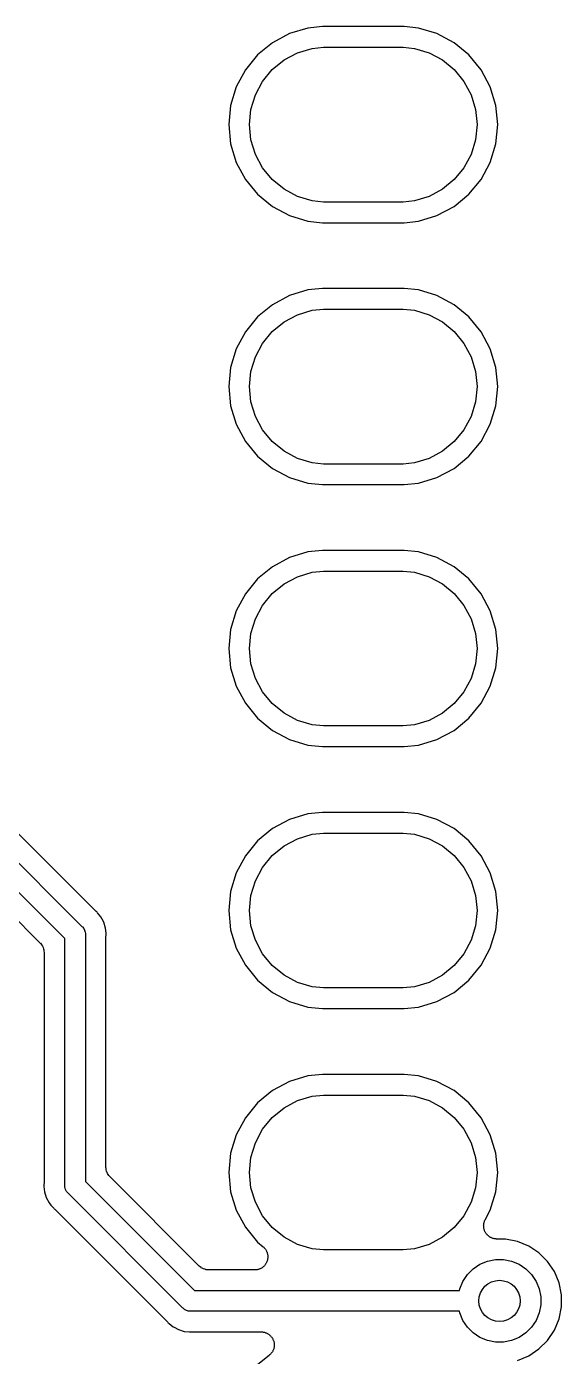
# Model space of a CAD drawing. Extents: x 69 to 176, y -105 to -48.
# Drawn here: x 131.86 to 137.05, y -68.33 to -55.44 of the extents above; entities that cross this region are included whole.
import ezdxf

# ---------------------------------------------------------------- set-up
doc = ezdxf.new("R2010")
doc.units = 0
doc.layers.add('BLACK', color=7, linetype='CONTINUOUS')

msp = doc.modelspace()

# ---------------------------------------------------------------- linework, layer by layer
at = {"layer": 'BLACK', "linetype": 'CONTINUOUS'}
for p, q in [((134.732, -55.4374), (134.592, -55.4512)), ((135.524, -55.4374), (134.732, -55.4374)), ((135.664, -55.4512), (135.524, -55.4374)), ((134.413, -55.5055), (134.248, -55.5938)), ((134.592, -55.4512), (134.413, -55.5055)), ((135.843, -55.5055), (135.664, -55.4512)), ((136.008, -55.5938), (135.843, -55.5055)), ((134.248, -55.5938), (134.103, -55.7126)), ((134.36, -55.7609), (134.49, -55.6912)), ((134.49, -55.6912), (134.632, -55.6483)), ((134.632, -55.6483), (134.742, -55.6374)), ((134.742, -55.6374), (135.514, -55.6374)), ((135.514, -55.6374), (135.624, -55.6483)), ((135.624, -55.6483), (135.766, -55.6912)), ((135.766, -55.6912), (135.896, -55.7609)), ((136.153, -55.7126), (136.008, -55.5938)), ((134.103, -55.7126), (133.985, -55.8573)), ((134.245, -55.8547), (134.36, -55.7609)), ((135.896, -55.7609), (136.011, -55.8547)), ((136.271, -55.8573), (136.153, -55.7126)), ((133.985, -55.8573), (133.896, -56.0225)), ((134.152, -55.969), (134.245, -55.8547)), ((136.011, -55.8547), (136.104, -55.969)), ((136.36, -56.0225), (136.271, -55.8573)), ((133.896, -56.0225), (133.842, -56.2017)), ((134.082, -56.0994), (134.152, -55.969)), ((136.104, -55.969), (136.174, -56.0994)), ((136.414, -56.2017), (136.36, -56.0225)), ((133.842, -56.2017), (133.824, -56.388)), ((134.039, -56.2409), (134.082, -56.0994)), ((136.174, -56.0994), (136.217, -56.2409)), ((136.432, -56.388), (136.414, -56.2017)), ((134.025, -56.388), (134.039, -56.2409)), ((136.217, -56.2409), (136.231, -56.388)), ((133.824, -56.388), (133.842, -56.5743)), ((134.039, -56.5351), (134.025, -56.388)), ((136.231, -56.388), (136.217, -56.5351)), ((136.414, -56.5743), (136.432, -56.388)), ((133.842, -56.5743), (133.896, -56.7535)), ((134.082, -56.6766), (134.039, -56.5351)), ((136.217, -56.5351), (136.174, -56.6766)), ((136.36, -56.7535), (136.414, -56.5743)), ((134.152, -56.807), (134.082, -56.6766)), ((136.174, -56.6766), (136.104, -56.807)), ((133.896, -56.7535), (133.985, -56.9187)), ((134.245, -56.9213), (134.152, -56.807)), ((136.104, -56.807), (136.011, -56.9213)), ((136.271, -56.9187), (136.36, -56.7535)), ((133.985, -56.9187), (134.103, -57.0634)), ((134.36, -57.0151), (134.245, -56.9213)), ((136.011, -56.9213), (135.896, -57.0151)), ((136.153, -57.0634), (136.271, -56.9187)), ((134.103, -57.0634), (134.248, -57.1822)), ((134.49, -57.0848), (134.36, -57.0151)), ((134.632, -57.1277), (134.49, -57.0848)), ((135.766, -57.0848), (135.624, -57.1277)), ((135.896, -57.0151), (135.766, -57.0848)), ((136.008, -57.1822), (136.153, -57.0634)), ((134.248, -57.1822), (134.413, -57.2705)), ((134.742, -57.1386), (134.632, -57.1277)), ((135.514, -57.1386), (134.742, -57.1386)), ((135.624, -57.1277), (135.514, -57.1386)), ((135.843, -57.2705), (136.008, -57.1822)), ((134.413, -57.2705), (134.592, -57.3248)), ((134.592, -57.3248), (134.732, -57.3386)), ((134.732, -57.3386), (135.524, -57.3386)), ((135.524, -57.3386), (135.664, -57.3248)), ((135.664, -57.3248), (135.843, -57.2705)), ((134.592, -57.9912), (134.413, -58.0455)), ((134.732, -57.9774), (134.592, -57.9912)), ((135.524, -57.9774), (134.732, -57.9774)), ((135.664, -57.9912), (135.524, -57.9774)), ((135.843, -58.0455), (135.664, -57.9912)), ((134.248, -58.1338), (134.103, -58.2526)), ((134.413, -58.0455), (134.248, -58.1338)), ((136.008, -58.1338), (135.843, -58.0455)), ((136.153, -58.2526), (136.008, -58.1338)), ((134.103, -58.2526), (133.985, -58.3973)), ((134.36, -58.3009), (134.49, -58.2312)), ((134.49, -58.2312), (134.632, -58.1883)), ((134.632, -58.1883), (134.742, -58.1774)), ((134.742, -58.1774), (135.514, -58.1774)), ((135.514, -58.1774), (135.624, -58.1883)), ((135.624, -58.1883), (135.766, -58.2312)), ((135.766, -58.2312), (135.896, -58.3009)), ((136.271, -58.3973), (136.153, -58.2526)), ((133.985, -58.3973), (133.896, -58.5625)), ((134.152, -58.509), (134.245, -58.3947)), ((134.245, -58.3947), (134.36, -58.3009)), ((135.896, -58.3009), (136.011, -58.3947)), ((136.011, -58.3947), (136.104, -58.509)), ((136.36, -58.5625), (136.271, -58.3973)), ((134.082, -58.6394), (134.152, -58.509)), ((136.104, -58.509), (136.174, -58.6394)), ((133.896, -58.5625), (133.842, -58.7417)), ((134.039, -58.7809), (134.082, -58.6394)), ((136.174, -58.6394), (136.217, -58.7809)), ((136.414, -58.7417), (136.36, -58.5625)), ((133.842, -58.7417), (133.824, -58.928)), ((134.025, -58.928), (134.039, -58.7809)), ((136.217, -58.7809), (136.231, -58.928)), ((136.432, -58.928), (136.414, -58.7417)), ((133.824, -58.928), (133.842, -59.1143)), ((134.039, -59.0751), (134.025, -58.928)), ((136.231, -58.928), (136.217, -59.0751)), ((136.414, -59.1143), (136.432, -58.928)), ((133.842, -59.1143), (133.896, -59.2935)), ((134.082, -59.2166), (134.039, -59.0751)), ((136.217, -59.0751), (136.174, -59.2166)), ((136.36, -59.2935), (136.414, -59.1143)), ((133.896, -59.2935), (133.985, -59.4587)), ((134.152, -59.347), (134.082, -59.2166)), ((136.174, -59.2166), (136.104, -59.347)), ((136.271, -59.4587), (136.36, -59.2935)), ((134.245, -59.4613), (134.152, -59.347)), ((136.104, -59.347), (136.011, -59.4613)), ((133.985, -59.4587), (134.103, -59.6034)), ((134.36, -59.5551), (134.245, -59.4613)), ((134.49, -59.6248), (134.36, -59.5551)), ((135.896, -59.5551), (135.766, -59.6248)), ((136.011, -59.4613), (135.896, -59.5551)), ((136.153, -59.6034), (136.271, -59.4587)), ((134.103, -59.6034), (134.248, -59.7222)), ((134.632, -59.6677), (134.49, -59.6248)), ((134.742, -59.6786), (134.632, -59.6677)), ((135.514, -59.6786), (134.742, -59.6786)), ((135.624, -59.6677), (135.514, -59.6786)), ((135.766, -59.6248), (135.624, -59.6677)), ((136.008, -59.7222), (136.153, -59.6034)), ((134.248, -59.7222), (134.413, -59.8105)), ((134.413, -59.8105), (134.592, -59.8648)), ((135.664, -59.8648), (135.843, -59.8105)), ((135.843, -59.8105), (136.008, -59.7222)), ((134.592, -59.8648), (134.732, -59.8786)), ((134.732, -59.8786), (135.524, -59.8786)), ((135.524, -59.8786), (135.664, -59.8648)), ((134.413, -60.5855), (134.248, -60.6738)), ((134.592, -60.5312), (134.413, -60.5855)), ((134.732, -60.5174), (134.592, -60.5312)), ((135.524, -60.5174), (134.732, -60.5174)), ((135.664, -60.5312), (135.524, -60.5174)), ((135.843, -60.5855), (135.664, -60.5312)), ((136.008, -60.6738), (135.843, -60.5855)), ((134.248, -60.6738), (134.103, -60.7926)), ((134.632, -60.7283), (134.742, -60.7174)), ((134.742, -60.7174), (135.514, -60.7174)), ((135.514, -60.7174), (135.624, -60.7283)), ((136.153, -60.7926), (136.008, -60.6738)), ((134.103, -60.7926), (133.985, -60.9373)), ((134.245, -60.9347), (134.36, -60.8409)), ((134.36, -60.8409), (134.49, -60.7712)), ((134.49, -60.7712), (134.632, -60.7283)), ((135.624, -60.7283), (135.766, -60.7712)), ((135.766, -60.7712), (135.896, -60.8409)), ((135.896, -60.8409), (136.011, -60.9347)), ((136.271, -60.9373), (136.153, -60.7926)), ((133.985, -60.9373), (133.896, -61.1025)), ((134.152, -61.049), (134.245, -60.9347)), ((136.011, -60.9347), (136.104, -61.049)), ((136.36, -61.1025), (136.271, -60.9373)), ((133.896, -61.1025), (133.842, -61.2817)), ((134.082, -61.1794), (134.152, -61.049)), ((136.104, -61.049), (136.174, -61.1794)), ((136.414, -61.2817), (136.36, -61.1025)), ((134.039, -61.3209), (134.082, -61.1794)), ((136.174, -61.1794), (136.217, -61.3209)), ((133.842, -61.2817), (133.824, -61.468)), ((134.025, -61.468), (134.039, -61.3209)), ((136.217, -61.3209), (136.231, -61.468)), ((136.432, -61.468), (136.414, -61.2817)), ((133.824, -61.468), (133.842, -61.6543)), ((134.039, -61.6151), (134.025, -61.468)), ((136.231, -61.468), (136.217, -61.6151)), ((136.414, -61.6543), (136.432, -61.468)), ((134.082, -61.7566), (134.039, -61.6151)), ((136.217, -61.6151), (136.174, -61.7566)), ((133.842, -61.6543), (133.896, -61.8335)), ((134.152, -61.887), (134.082, -61.7566)), ((136.174, -61.7566), (136.104, -61.887)), ((136.36, -61.8335), (136.414, -61.6543)), ((133.896, -61.8335), (133.985, -61.9987)), ((134.245, -62.0013), (134.152, -61.887)), ((136.104, -61.887), (136.011, -62.0013)), ((136.271, -61.9987), (136.36, -61.8335)), ((133.985, -61.9987), (134.103, -62.1434)), ((134.36, -62.0951), (134.245, -62.0013)), ((136.011, -62.0013), (135.896, -62.0951)), ((136.153, -62.1434), (136.271, -61.9987)), ((134.103, -62.1434), (134.248, -62.2622)), ((134.49, -62.1648), (134.36, -62.0951)), ((135.896, -62.0951), (135.766, -62.1648)), ((136.008, -62.2622), (136.153, -62.1434)), ((134.248, -62.2622), (134.413, -62.3505)), ((134.632, -62.2077), (134.49, -62.1648)), ((134.742, -62.2186), (134.632, -62.2077)), ((135.514, -62.2186), (134.742, -62.2186)), ((135.624, -62.2077), (135.514, -62.2186)), ((135.766, -62.1648), (135.624, -62.2077)), ((135.843, -62.3505), (136.008, -62.2622)), ((134.413, -62.3505), (134.592, -62.4048)), ((135.664, -62.4048), (135.843, -62.3505)), ((134.592, -62.4048), (134.732, -62.4186)), ((134.732, -62.4186), (135.524, -62.4186)), ((135.524, -62.4186), (135.664, -62.4048)), ((132.531, -64.0096), (131.443, -62.9217)), ((131.291, -63.0518), (132.401, -64.1624)), ((134.413, -63.1255), (134.248, -63.2138)), ((134.592, -63.0712), (134.413, -63.1255)), ((134.732, -63.0574), (134.592, -63.0712)), ((135.524, -63.0574), (134.732, -63.0574)), ((135.664, -63.0712), (135.524, -63.0574)), ((135.843, -63.1255), (135.664, -63.0712)), ((136.008, -63.2138), (135.843, -63.1255)), ((132.234, -64.278), (131.175, -63.219)), ((134.248, -63.2138), (134.103, -63.3326)), ((134.49, -63.3112), (134.632, -63.2683)), ((134.632, -63.2683), (134.742, -63.2574)), ((134.742, -63.2574), (135.514, -63.2574)), ((135.514, -63.2574), (135.624, -63.2683)), ((135.624, -63.2683), (135.766, -63.3112)), ((136.153, -63.3326), (136.008, -63.2138)), ((134.103, -63.3326), (133.985, -63.4773)), ((134.245, -63.4747), (134.36, -63.3809)), ((134.36, -63.3809), (134.49, -63.3112)), ((135.766, -63.3112), (135.896, -63.3809)), ((135.896, -63.3809), (136.011, -63.4747)), ((136.271, -63.4773), (136.153, -63.3326)), ((133.985, -63.4773), (133.896, -63.6425)), ((134.152, -63.589), (134.245, -63.4747)), ((136.011, -63.4747), (136.104, -63.589)), ((136.36, -63.6425), (136.271, -63.4773)), ((133.896, -63.6425), (133.842, -63.8217)), ((134.082, -63.7194), (134.152, -63.589)), ((136.104, -63.589), (136.174, -63.7194)), ((136.414, -63.8217), (136.36, -63.6425)), ((133.842, -63.8217), (133.824, -64.008)), ((134.039, -63.8609), (134.082, -63.7194)), ((136.174, -63.7194), (136.217, -63.8609)), ((136.432, -64.008), (136.414, -63.8217)), ((134.025, -64.008), (134.039, -63.8609)), ((136.217, -63.8609), (136.231, -64.008)), ((131.688, -64.0146), (131.997, -64.3237)), ((132.535, -64.013), (132.531, -64.0096)), ((132.539, -64.0169), (132.535, -64.013)), ((132.541, -64.018), (132.539, -64.0169)), ((132.547, -64.0234), (132.541, -64.018)), ((132.553, -64.0301), (132.547, -64.0234)), ((132.585, -64.0691), (132.553, -64.0301)), ((132.553, -64.0301), (132.553, -64.0301)), ((132.597, -64.0921), (132.585, -64.0691)), ((133.824, -64.008), (133.842, -64.1943)), ((134.039, -64.1551), (134.025, -64.008)), ((136.231, -64.008), (136.217, -64.1551)), ((136.414, -64.1943), (136.432, -64.008)), ((132.401, -64.1624), (132.405, -64.1655)), ((132.405, -64.1655), (132.418, -64.1808)), ((132.418, -64.1808), (132.427, -64.1981)), ((132.427, -64.1981), (132.43, -64.208)), ((132.43, -64.208), (132.433, -64.2169)), ((132.613, -64.1212), (132.597, -64.0921)), ((132.597, -64.0921), (132.597, -64.0921)), ((132.63, -64.1778), (132.613, -64.1212)), ((132.635, -64.2279), (132.63, -64.1778)), ((133.842, -64.1943), (133.896, -64.3735)), ((134.082, -64.2966), (134.039, -64.1551)), ((136.217, -64.1551), (136.174, -64.2966)), ((136.36, -64.3735), (136.414, -64.1943)), ((131.997, -64.3237), (131.997, -64.324)), ((131.997, -64.324), (131.997, -64.324)), ((131.997, -64.324), (131.997, -64.324)), ((131.997, -64.324), (131.998, -64.3249)), ((131.998, -64.3249), (132.005, -64.3341)), ((132.005, -64.3341), (132.013, -64.3432)), ((132.234, -66.6701), (132.234, -64.278)), ((132.433, -64.2169), (132.433, -64.217)), ((132.433, -64.217), (132.434, -64.2317)), ((132.434, -64.2317), (132.434, -64.2317)), ((132.434, -64.2317), (132.434, -64.2366)), ((132.434, -64.2366), (132.434, -64.2415)), ((132.434, -64.2415), (132.434, -66.6336)), ((132.634, -64.2558), (132.635, -64.2505)), ((132.634, -64.2576), (132.634, -64.2558)), ((132.634, -66.4981), (132.634, -64.2576)), ((132.635, -64.2281), (132.635, -64.2279)), ((132.635, -64.2366), (132.635, -64.2281)), ((132.635, -64.2451), (132.635, -64.2366)), ((132.635, -64.2505), (132.635, -64.2451)), ((134.152, -64.427), (134.082, -64.2966)), ((136.174, -64.2966), (136.104, -64.427)), ((132.013, -64.3432), (132.013, -64.3438)), ((132.013, -64.3438), (132.014, -64.3443)), ((132.014, -64.3443), (132.019, -64.3547)), ((132.019, -64.3547), (132.024, -64.3651)), ((132.024, -64.3651), (132.025, -64.3657)), ((132.025, -64.3657), (132.025, -64.3663)), ((132.025, -64.3663), (132.028, -64.3776)), ((132.028, -64.3776), (132.032, -64.3888)), ((132.032, -64.3888), (132.032, -64.3895)), ((132.032, -64.3895), (132.032, -64.3901)), ((132.032, -64.3901), (132.033, -64.4018)), ((132.033, -64.4018), (132.034, -64.4135)), ((132.034, -64.4135), (132.034, -66.654)), ((133.896, -64.3735), (133.985, -64.5387)), ((134.245, -64.5413), (134.152, -64.427)), ((136.104, -64.427), (136.011, -64.5413)), ((136.271, -64.5387), (136.36, -64.3735)), ((133.985, -64.5387), (134.103, -64.6834)), ((134.36, -64.6351), (134.245, -64.5413)), ((136.011, -64.5413), (135.896, -64.6351)), ((136.153, -64.6834), (136.271, -64.5387)), ((134.103, -64.6834), (134.248, -64.8022)), ((134.49, -64.7048), (134.36, -64.6351)), ((134.632, -64.7477), (134.49, -64.7048)), ((135.766, -64.7048), (135.624, -64.7477)), ((135.896, -64.6351), (135.766, -64.7048)), ((136.008, -64.8022), (136.153, -64.6834)), ((134.248, -64.8022), (134.413, -64.8905)), ((134.742, -64.7586), (134.632, -64.7477)), ((135.514, -64.7586), (134.742, -64.7586)), ((135.624, -64.7477), (135.514, -64.7586)), ((135.843, -64.8905), (136.008, -64.8022)), ((134.413, -64.8905), (134.592, -64.9448)), ((134.592, -64.9448), (134.732, -64.9586)), ((134.732, -64.9586), (135.524, -64.9586)), ((135.524, -64.9586), (135.664, -64.9448)), ((135.664, -64.9448), (135.843, -64.8905)), ((134.592, -65.6112), (134.413, -65.6655)), ((134.732, -65.5974), (134.592, -65.6112)), ((135.524, -65.5974), (134.732, -65.5974)), ((135.664, -65.6112), (135.524, -65.5974)), ((135.843, -65.6655), (135.664, -65.6112)), ((134.248, -65.7538), (134.103, -65.8726)), ((134.413, -65.6655), (134.248, -65.7538)), ((136.008, -65.7538), (135.843, -65.6655)), ((136.153, -65.8726), (136.008, -65.7538)), ((134.103, -65.8726), (133.985, -66.0173)), ((134.36, -65.9209), (134.49, -65.8512)), ((134.49, -65.8512), (134.632, -65.8083)), ((134.632, -65.8083), (134.742, -65.7974)), ((134.742, -65.7974), (135.514, -65.7974)), ((135.514, -65.7974), (135.624, -65.8083)), ((135.624, -65.8083), (135.766, -65.8512)), ((135.766, -65.8512), (135.896, -65.9209)), ((136.271, -66.0173), (136.153, -65.8726)), ((134.245, -66.0147), (134.36, -65.9209)), ((135.896, -65.9209), (136.011, -66.0147)), ((133.985, -66.0173), (133.896, -66.1825)), ((134.082, -66.2594), (134.152, -66.129)), ((134.152, -66.129), (134.245, -66.0147)), ((136.011, -66.0147), (136.104, -66.129)), ((136.104, -66.129), (136.174, -66.2594)), ((136.36, -66.1825), (136.271, -66.0173)), ((133.896, -66.1825), (133.842, -66.3617)), ((134.039, -66.4009), (134.082, -66.2594)), ((136.174, -66.2594), (136.217, -66.4009)), ((136.414, -66.3617), (136.36, -66.1825)), ((133.842, -66.3617), (133.824, -66.548)), ((134.025, -66.548), (134.039, -66.4009)), ((136.217, -66.4009), (136.231, -66.548)), ((136.432, -66.548), (136.414, -66.3617)), ((132.635, -66.5098), (132.634, -66.4981)), ((132.636, -66.5215), (132.635, -66.5098)), ((132.636, -66.5221), (132.636, -66.5215)), ((132.636, -66.5228), (132.636, -66.5221)), ((132.64, -66.534), (132.636, -66.5228)), ((132.034, -66.6558), (132.033, -66.6611)), ((132.034, -66.654), (132.034, -66.6558)), ((132.434, -66.6336), (133.493, -67.6926)), ((132.643, -66.5453), (132.64, -66.534)), ((132.643, -66.5459), (132.643, -66.5453)), ((132.644, -66.5465), (132.643, -66.5459)), ((132.649, -66.5569), (132.644, -66.5465)), ((132.654, -66.5673), (132.649, -66.5569)), ((132.655, -66.5678), (132.654, -66.5673)), ((132.655, -66.5684), (132.655, -66.5678)), ((132.663, -66.5775), (132.655, -66.5684)), ((132.67, -66.5867), (132.663, -66.5775)), ((132.671, -66.5876), (132.67, -66.5867)), ((132.671, -66.5879), (132.671, -66.5876)), ((132.671, -66.5876), (132.671, -66.5876)), ((132.671, -66.5876), (132.671, -66.5876)), ((133.539, -67.4554), (132.671, -66.5879)), ((133.824, -66.548), (133.842, -66.7343)), ((134.039, -66.6951), (134.025, -66.548)), ((136.231, -66.548), (136.217, -66.6951)), ((136.414, -66.7343), (136.432, -66.548)), ((132.033, -66.6611), (132.033, -66.6665)), ((132.033, -66.6665), (132.033, -66.675)), ((132.033, -66.675), (132.033, -66.6835)), ((132.033, -66.6835), (132.033, -66.6835)), ((132.033, -66.6835), (132.033, -66.6835)), ((132.033, -66.6835), (132.038, -66.7338)), ((132.038, -66.7338), (132.055, -66.7904)), ((132.234, -66.675), (132.234, -66.6701)), ((132.234, -66.6799), (132.234, -66.675)), ((132.235, -66.6879), (132.234, -66.6799)), ((132.234, -66.6799), (132.234, -66.6799)), ((132.235, -66.6946), (132.235, -66.6879)), ((132.237, -66.6989), (132.235, -66.6946)), ((132.241, -66.7135), (132.237, -66.6989)), ((132.25, -66.7308), (132.241, -66.7135)), ((132.263, -66.7461), (132.25, -66.7308)), ((132.267, -66.7492), (132.263, -66.7461)), ((133.377, -67.8598), (132.267, -66.7492)), ((133.842, -66.7343), (133.896, -66.9135)), ((134.082, -66.8366), (134.039, -66.6951)), ((136.217, -66.6951), (136.174, -66.8366)), ((136.36, -66.9135), (136.414, -66.7343)), ((132.055, -66.7904), (132.083, -66.8425)), ((132.083, -66.8425), (132.101, -66.8638)), ((132.101, -66.8638), (132.121, -66.8882)), ((132.121, -66.8882), (132.127, -66.8936)), ((132.127, -66.8936), (132.129, -66.8947)), ((132.129, -66.8947), (132.133, -66.8986)), ((132.133, -66.8986), (132.137, -66.902)), ((132.137, -66.902), (133.225, -67.9899)), ((133.896, -66.9135), (133.985, -67.0787)), ((134.152, -66.967), (134.082, -66.8366)), ((136.174, -66.8366), (136.104, -66.967)), ((136.31, -67.0057), (136.36, -66.9135)), ((134.245, -67.0813), (134.152, -66.967)), ((136.104, -66.967), (136.011, -67.0813)), ((136.297, -67.0465), (136.298, -67.0401)), ((136.298, -67.0401), (136.3, -67.0344)), ((136.3, -67.0344), (136.301, -67.0286)), ((136.301, -67.0286), (136.303, -67.0226)), ((136.303, -67.0226), (136.305, -67.0164)), ((136.305, -67.0164), (136.308, -67.0112)), ((136.308, -67.0112), (136.31, -67.0057)), ((133.985, -67.0787), (134.103, -67.2234)), ((134.36, -67.1751), (134.245, -67.0813)), ((136.011, -67.0813), (135.896, -67.1751)), ((136.295, -67.0647), (136.296, -67.0588)), ((136.296, -67.0712), (136.295, -67.0647)), ((136.296, -67.0529), (136.297, -67.0465)), ((136.296, -67.0588), (136.296, -67.0529)), ((136.296, -67.0777), (136.296, -67.0712)), ((136.297, -67.0835), (136.296, -67.0777)), ((136.298, -67.0894), (136.297, -67.0835)), ((136.3, -67.0956), (136.298, -67.0894)), ((136.301, -67.102), (136.3, -67.0956)), ((136.303, -67.1075), (136.301, -67.102)), ((136.305, -67.1132), (136.303, -67.1075)), ((136.308, -67.1189), (136.305, -67.1132)), ((136.31, -67.125), (136.308, -67.1189)), ((136.313, -67.1299), (136.31, -67.125)), ((136.316, -67.1351), (136.313, -67.1299)), ((136.32, -67.1402), (136.316, -67.1351)), ((136.324, -67.1457), (136.32, -67.1402)), ((136.328, -67.1499), (136.324, -67.1457)), ((136.332, -67.1545), (136.328, -67.1499)), ((136.337, -67.1586), (136.332, -67.1545)), ((136.341, -67.1633), (136.337, -67.1586)), ((136.346, -67.1666), (136.341, -67.1633)), ((136.351, -67.1704), (136.346, -67.1666)), ((136.356, -67.1735), (136.351, -67.1704)), ((136.362, -67.1772), (136.356, -67.1735)), ((134.103, -67.2234), (134.157, -67.2674)), ((134.157, -67.2674), (134.158, -67.2686)), ((134.158, -67.2686), (134.163, -67.2729)), ((134.163, -67.2729), (134.167, -67.2767)), ((134.167, -67.2767), (134.171, -67.2817)), ((134.171, -67.2817), (134.176, -67.2863)), ((134.176, -67.2863), (134.179, -67.2914)), ((134.179, -67.2914), (134.183, -67.2961)), ((134.183, -67.2961), (134.186, -67.3017)), ((134.186, -67.3017), (134.189, -67.3071)), ((134.49, -67.2448), (134.36, -67.1751)), ((134.632, -67.2877), (134.49, -67.2448)), ((134.742, -67.2986), (134.632, -67.2877)), ((135.514, -67.2986), (134.742, -67.2986)), ((135.624, -67.2877), (135.514, -67.2986)), ((135.766, -67.2448), (135.624, -67.2877)), ((135.896, -67.1751), (135.766, -67.2448)), ((136.367, -67.1795), (136.362, -67.1772)), ((136.372, -67.1823), (136.367, -67.1795)), ((136.379, -67.1843), (136.372, -67.1823)), ((136.385, -67.1868), (136.379, -67.1843)), ((136.39, -67.188), (136.385, -67.1868)), ((136.396, -67.1898), (136.39, -67.188)), ((136.403, -67.1906), (136.396, -67.1898)), ((136.409, -67.1919), (136.403, -67.1906)), ((136.415, -67.1919), (136.409, -67.1919)), ((136.421, -67.1926), (136.415, -67.1919)), ((136.422, -67.1926), (136.421, -67.1926)), ((136.508, -67.1926), (136.422, -67.1926)), ((136.624, -67.2157), (136.508, -67.1926)), ((136.733, -67.2609), (136.624, -67.2157)), ((136.831, -67.3265), (136.733, -67.2609)), ((134.185, -67.4313), (134.182, -67.4366)), ((134.188, -67.4263), (134.185, -67.4313)), ((134.19, -67.4205), (134.188, -67.4263)), ((134.189, -67.3071), (134.191, -67.3127)), ((134.193, -67.4148), (134.19, -67.4205)), ((134.191, -67.3127), (134.194, -67.318)), ((134.195, -67.4091), (134.193, -67.4148)), ((134.194, -67.318), (134.196, -67.3242)), ((134.198, -67.4035), (134.195, -67.4091)), ((134.196, -67.3242), (134.198, -67.3301)), ((134.198, -67.3301), (134.199, -67.336)), ((134.199, -67.3973), (134.198, -67.4035)), ((134.199, -67.336), (134.201, -67.3418)), ((134.201, -67.3911), (134.199, -67.3973)), ((134.201, -67.3418), (134.202, -67.3482)), ((134.203, -67.3793), (134.201, -67.3851)), ((134.201, -67.3851), (134.201, -67.3911)), ((134.202, -67.3482), (134.203, -67.3545)), ((134.203, -67.3545), (134.203, -67.3605)), ((134.203, -67.3605), (134.203, -67.3665)), ((134.203, -67.3665), (134.203, -67.3729)), ((134.203, -67.3729), (134.203, -67.3793)), ((136.259, -67.4381), (136.332, -67.408)), ((136.332, -67.408), (136.409, -67.3926)), ((136.409, -67.3926), (136.488, -67.3926)), ((136.488, -67.3926), (136.565, -67.408)), ((136.565, -67.408), (136.638, -67.4381)), ((136.915, -67.4101), (136.831, -67.3265)), ((136.981, -67.5084), (136.915, -67.4101)), ((133.548, -67.4629), (133.539, -67.4554)), ((133.557, -67.4704), (133.548, -67.4629)), ((133.557, -67.4707), (133.557, -67.4704)), ((133.558, -67.4711), (133.557, -67.4707)), ((133.568, -67.4767), (133.558, -67.4711)), ((133.578, -67.4823), (133.568, -67.4767)), ((133.579, -67.4825), (133.578, -67.4823)), ((133.58, -67.4828), (133.579, -67.4825)), ((133.591, -67.4863), (133.58, -67.4828)), ((133.602, -67.4898), (133.591, -67.4863)), ((133.603, -67.4899), (133.602, -67.4898)), ((133.603, -67.4901), (133.603, -67.4899)), ((133.615, -67.4913), (133.603, -67.4901)), ((133.627, -67.4926), (133.615, -67.4913)), ((133.628, -67.4926), (133.627, -67.4926)), ((134.076, -67.4926), (133.628, -67.4926)), ((133.628, -67.4926), (133.628, -67.4926)), ((133.628, -67.4926), (133.628, -67.4926)), ((133.628, -67.4926), (133.628, -67.4926)), ((134.082, -67.492), (134.076, -67.4926)), ((134.088, -67.492), (134.082, -67.492)), ((134.095, -67.4908), (134.088, -67.492)), ((134.101, -67.4902), (134.095, -67.4908)), ((134.107, -67.4884), (134.101, -67.4902)), ((134.113, -67.4873), (134.107, -67.4884)), ((134.119, -67.4849), (134.113, -67.4873)), ((134.125, -67.483), (134.119, -67.4849)), ((134.13, -67.4802), (134.125, -67.483)), ((134.136, -67.4779), (134.13, -67.4802)), ((134.141, -67.4744), (134.136, -67.4779)), ((134.147, -67.4714), (134.141, -67.4744)), ((134.151, -67.4676), (134.147, -67.4714)), ((134.156, -67.4643), (134.151, -67.4676)), ((134.161, -67.4598), (134.156, -67.4643)), ((134.166, -67.4557), (134.161, -67.4598)), ((134.17, -67.4511), (134.166, -67.4557)), ((134.174, -67.4469), (134.17, -67.4511)), ((134.178, -67.4416), (134.174, -67.4469)), ((134.182, -67.4366), (134.178, -67.4416)), ((136.094, -67.6031), (136.138, -67.5376)), ((136.138, -67.5376), (136.194, -67.4819)), ((136.194, -67.4819), (136.259, -67.4381)), ((136.638, -67.4381), (136.704, -67.4819)), ((136.704, -67.4819), (136.76, -67.5376)), ((136.76, -67.5376), (136.803, -67.6031)), ((137.026, -67.6176), (136.981, -67.5084)), ((136.061, -67.6926), (136.064, -67.6759)), ((136.064, -67.6759), (136.094, -67.6031)), ((136.803, -67.6031), (136.833, -67.6759)), ((136.833, -67.6759), (136.849, -67.7532)), ((137.049, -67.7335), (137.026, -67.6176)), ((133.493, -67.6926), (136.061, -67.6926)), ((136.849, -67.7532), (136.849, -67.832)), ((137.049, -67.8517), (137.049, -67.7335)), ((133.381, -67.8637), (133.377, -67.8598)), ((133.396, -67.8761), (133.381, -67.8637)), ((133.413, -67.8854), (133.396, -67.8761)), ((133.425, -67.889), (133.413, -67.8854)), ((133.432, -67.8912), (133.425, -67.889)), ((133.434, -67.8913), (133.432, -67.8912)), ((133.447, -67.8926), (133.434, -67.8913)), ((133.452, -67.8931), (133.447, -67.8926)), ((133.447, -67.8926), (133.447, -67.8926)), ((133.456, -67.8926), (133.452, -67.8931)), ((136.061, -67.8926), (133.456, -67.8926)), ((136.064, -67.9093), (136.061, -67.8926)), ((136.094, -67.9821), (136.064, -67.9093)), ((136.833, -67.9093), (136.803, -67.9821)), ((136.849, -67.832), (136.833, -67.9093)), ((137.026, -67.9676), (137.049, -67.8517)), ((133.225, -67.9899), (133.226, -67.9912)), ((133.226, -67.9912), (133.229, -67.9954)), ((133.229, -67.9954), (133.233, -67.9991)), ((133.233, -67.9991), (133.238, -68.0058)), ((133.238, -68.0058), (133.245, -68.0112)), ((133.245, -68.0112), (133.245, -68.0113)), ((133.245, -68.0113), (133.284, -68.0432)), ((133.284, -68.0432), (133.294, -68.0487)), ((133.294, -68.0487), (133.294, -68.0487)), ((133.294, -68.0487), (133.336, -68.0711)), ((133.336, -68.0711), (133.393, -68.0883)), ((136.138, -68.0476), (136.094, -67.9821)), ((136.194, -68.1033), (136.138, -68.0476)), ((136.76, -68.0476), (136.704, -68.1033)), ((136.803, -67.9821), (136.76, -68.0476)), ((136.915, -68.1751), (136.981, -68.0768)), ((136.981, -68.0768), (137.026, -67.9676)), ((133.393, -68.0883), (133.443, -68.0932)), ((133.443, -68.0932), (133.443, -68.0932)), ((133.443, -68.0932), (133.452, -68.094)), ((133.452, -68.094), (133.46, -68.0932)), ((133.46, -68.0932), (133.462, -68.093)), ((133.462, -68.093), (133.467, -68.0931)), ((133.467, -68.0931), (133.473, -68.0926)), ((133.473, -68.0926), (134.138, -68.0926)), ((134.138, -68.0926), (134.14, -68.0926)), ((134.14, -68.0926), (134.146, -68.0933)), ((134.146, -68.0933), (134.152, -68.0933)), ((134.152, -68.0933), (134.158, -68.0947)), ((134.158, -68.0947), (134.165, -68.0954)), ((134.165, -68.0954), (134.17, -68.0972)), ((134.17, -68.0972), (134.176, -68.0984)), ((134.176, -68.0984), (134.182, -68.1009)), ((134.182, -68.1009), (134.188, -68.1029)), ((134.188, -68.1029), (134.194, -68.1058)), ((134.194, -68.1058), (134.199, -68.1081)), ((134.199, -68.1081), (134.204, -68.1117)), ((134.204, -68.1117), (134.21, -68.1148)), ((134.21, -68.1148), (134.215, -68.1187)), ((134.215, -68.1187), (134.22, -68.1221)), ((134.22, -68.1221), (134.224, -68.1266)), ((134.224, -68.1266), (134.229, -68.1307)), ((134.229, -68.1307), (134.233, -68.1354)), ((134.233, -68.1354), (134.237, -68.1397)), ((134.237, -68.1397), (134.241, -68.1451)), ((134.241, -68.1451), (134.245, -68.1501)), ((134.245, -68.1501), (134.247, -68.1554)), ((134.247, -68.1554), (134.251, -68.1604)), ((134.251, -68.1604), (134.253, -68.1664)), ((134.253, -68.1664), (134.256, -68.172)), ((134.256, -68.172), (134.258, -68.1778)), ((134.258, -68.1778), (134.26, -68.1834)), ((134.26, -68.1834), (134.261, -68.1897)), ((134.261, -68.1897), (134.263, -68.1958)), ((134.263, -68.1958), (134.264, -68.2018)), ((134.264, -68.2018), (134.265, -68.2077)), ((136.259, -68.1471), (136.194, -68.1033)), ((136.332, -68.1772), (136.259, -68.1471)), ((136.409, -68.1926), (136.332, -68.1772)), ((136.488, -68.1926), (136.409, -68.1926)), ((136.565, -68.1772), (136.488, -68.1926)), ((136.638, -68.1471), (136.565, -68.1772)), ((136.704, -68.1033), (136.638, -68.1471)), ((136.831, -68.2587), (136.915, -68.1751)), ((134.219, -68.3178), (134.103, -68.4126)), ((134.223, -68.3135), (134.219, -68.3178)), ((134.228, -68.3097), (134.223, -68.3135)), ((134.232, -68.3048), (134.228, -68.3097)), ((134.236, -68.3003), (134.232, -68.3048)), ((134.24, -68.2953), (134.236, -68.3003)), ((134.244, -68.2906), (134.24, -68.2953)), ((134.247, -68.285), (134.244, -68.2906)), ((134.25, -68.2797), (134.247, -68.285)), ((134.253, -68.2741), (134.25, -68.2797)), ((134.255, -68.2688), (134.253, -68.2741)), ((134.257, -68.2627), (134.255, -68.2688)), ((134.26, -68.2568), (134.257, -68.2627)), ((134.261, -68.2509), (134.26, -68.2568)), ((134.263, -68.2451), (134.261, -68.2509)), ((134.265, -68.2325), (134.263, -68.2388)), ((134.263, -68.2388), (134.263, -68.2451)), ((134.265, -68.2077), (134.265, -68.2141)), ((134.265, -68.2141), (134.265, -68.2205)), ((134.265, -68.2205), (134.265, -68.2265)), ((134.265, -68.2265), (134.265, -68.2325)), ((136.624, -68.3695), (136.733, -68.3243)), ((136.733, -68.3243), (136.831, -68.2587))]:
    msp.add_line(p, q, dxfattribs=at)
at = {"layer": 'BLACK'}
msp.add_circle((136.449, -67.7926), 0.2, dxfattribs=at)

doc.saveas('drawing.dxf')
